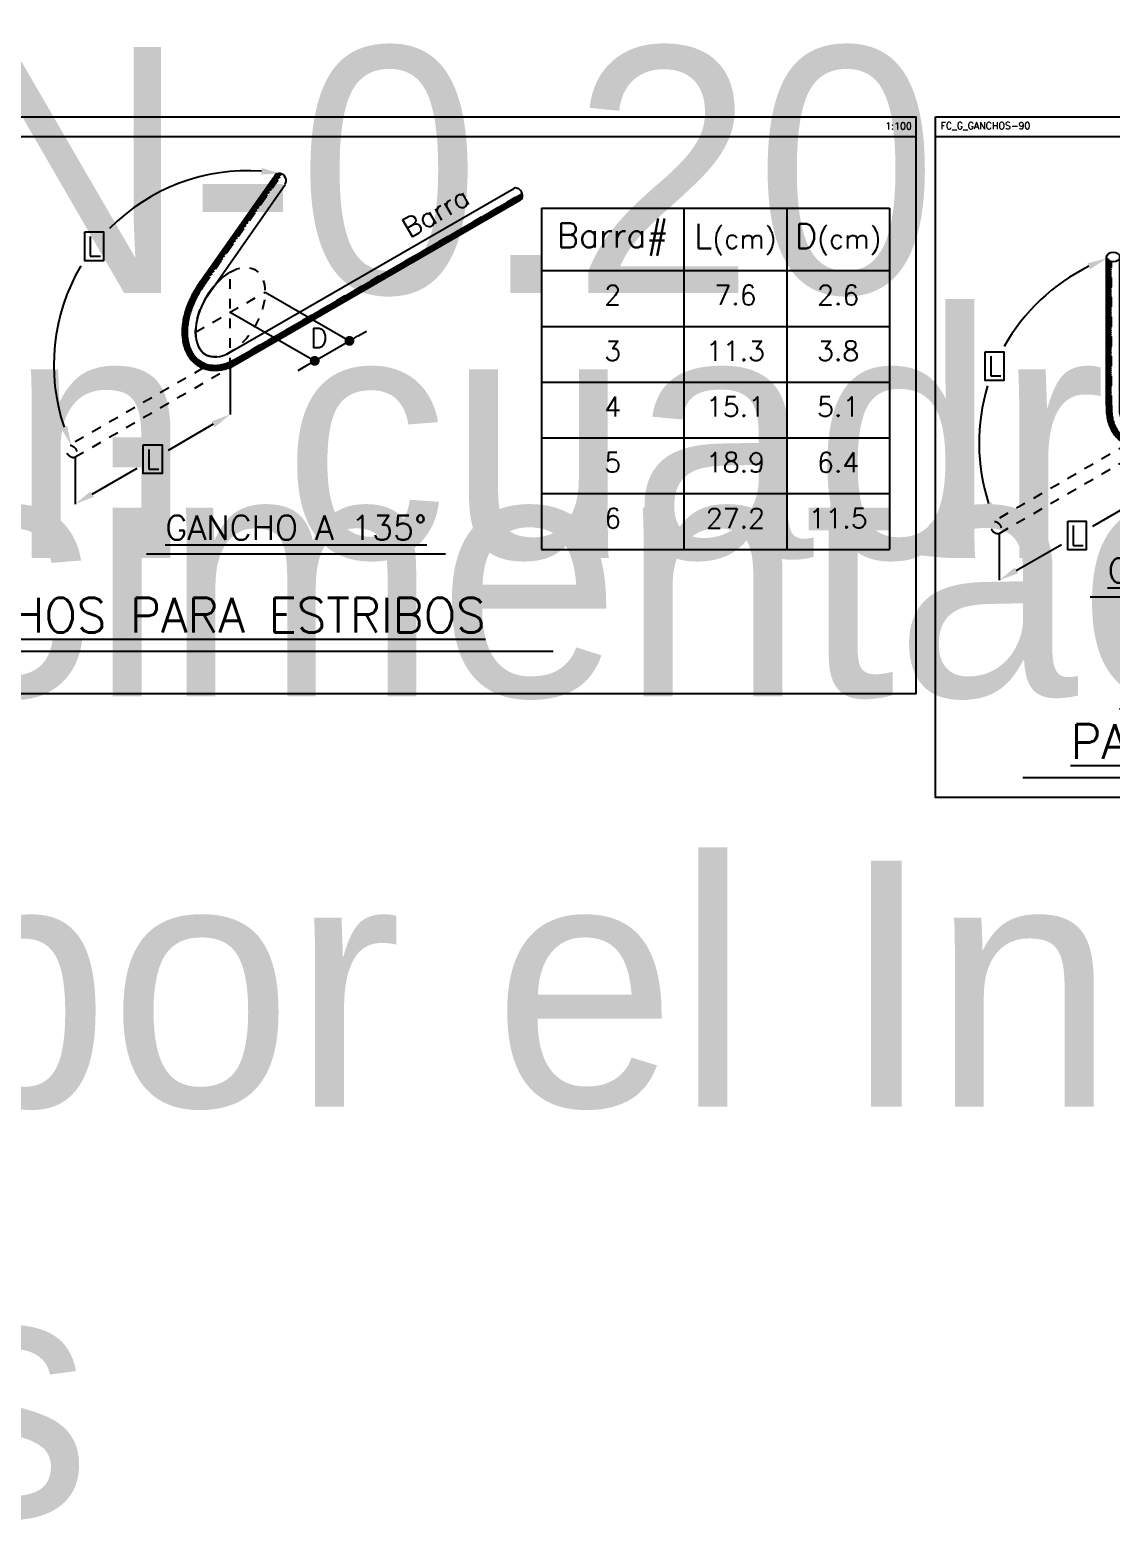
# Model space of a CAD drawing. Header units: millimetres. Extents: x -0.7 to 82.3, y -14.8 to 42.8.
# Drawn here: x 40.13 to 51.12, y -14.8 to 0.34 of the extents above; entities that cross this region are included whole.
import ezdxf
from ezdxf.enums import TextEntityAlignment as Align

# ---------------------------------------------------------------- set-up
doc = ezdxf.new("R2018")
doc.units = ezdxf.units.MM
doc.header["$LTSCALE"] = 0.01
doc.header["$PDMODE"] = 3
doc.linetypes.add('DASHDOT', pattern=[1, 0.5, -0.25, 0, -0.25])
doc.linetypes.add('DASHED2', pattern=[0.375, 0.25, -0.125])
for name, color, linetype in [('FC_BORDES', 4, 'Continuous'), ('FC_COTAS', 1, 'Continuous'), ('FC_EJES', 1, 'DASHDOT'), ('FC_HATCH 253', 253, 'Continuous'), ('FC_PROYECCION', 6, 'DASHED2'), ('FC_R-140', 2, 'Continuous'), ('FC_R-200', 5, 'Continuous'), ('FC_R-80', 11, 'Continuous'), ('FC_REFUERZO 2', 1, 'Continuous')]:
    doc.layers.add(name, color=color, linetype=linetype)
doc.layers.add('FC_HOJA', color=230, linetype='Continuous', plot=False)
doc.styles.add('FC_TEXT', font='romans.shx', dxfattribs={"height": 0.002})
doc.styles.add('FC_TEXT1', font='romans.shx')
doc.styles.get("Standard").update_dxf_attribs({"font": 'romans.shx'})
doc.dimstyles.new('FC_COTAS', dxfattribs={"dimtxt": 0.0015, "dimasz": 0.001, "dimexe": 0, "dimexo": 0, "dimgap": 0.001, "dimtad": 1, "dimtih": 1, "dimtoh": 1, "dimzin": 0, "dimdsep": 46, "dimtxsty": 'FC_TEXT1', "dimblk": 'DOT', "dimcen": 0.09, "dimclrd": 256, "dimclre": 256, "dimclrt": 256, "dimadec": 0, "dimazin": 0, "dimtfac": 1, "dimtix": 1, "dimtmove": 2, "dimatfit": 3, "dimfxl": 1.002, "dimtolj": 1, "dimtzin": 0, "dimlwd": -1, "dimarcsym": 0})

# ---------------------------------------------------------------- blocks, each defined once
blk = doc.blocks.new('*U206')
at = {"layer": 'FC_R-140', "color": 4, "ltscale": 1.5}
blk.add_lwpolyline([(-0.0152, 0), (0.0152, 0)], dxfattribs=at)
at = {"layer": 'FC_R-140', "ltscale": 1.5, "style": 'FC_TEXT1'}
blk.add_attdef('%%UTÍTULO', text='', height=0.0025, dxfattribs=at).set_placement((0, 0.00266), align=Align.MIDDLE_CENTER)
at = {"layer": 'FC_R-80', "ltscale": 1.5, "style": 'FC_TEXT1'}
blk.add_attdef('ESCALA', text='', height=0.002, dxfattribs=at).set_placement((-0.0152, -0.0017), align=Align.MIDDLE_LEFT)
blk = doc.blocks.new('*T198')
at = {"layer": 'FC_BORDES', "color": 0, "linetype": 'ByBlock', "lineweight": -2, "transparency": 16777216}
for p, q in [((0, 0), (3.535, 0)), ((0, 0), (0, -3.467)), ((1.447, 0), (1.447, -3.467)), ((2.494, 0), (2.494, -3.467)), ((3.535, 0), (3.535, -3.467)), ((0, -0.633), (3.535, -0.633)), ((0, -1.2), (3.535, -1.2)), ((0, -1.767), (3.535, -1.767)), ((0, -2.333), (3.535, -2.333)), ((0, -2.9), (3.535, -2.9)), ((0, -3.467), (3.535, -3.467))]:
    blk.add_line(p, q, dxfattribs=at)
at = {"layer": 'FC_BORDES', "color": 2, "transparency": 16777216, "char_height": 0.25, "attachment_point": 5, "style": 'FC_TEXT1'}
for s, insert, width in [('{\\C12;Barra#}', (0.724, -0.317), 1.44709), ('{\\C12;L\\H0.8x;\\C11;(cm)}', (1.971, -0.317), 1.04655), ('{\\C12;D\\H0.8x;\\C11;(cm)}', (3.015, -0.317), 1.04078)]:
    blk.add_mtext(s, dxfattribs=dict(at, insert=insert, width=width))
at = {"layer": 'FC_BORDES', "color": 11, "transparency": 16777216, "char_height": 0.2, "attachment_point": 2, "style": 'FC_TEXT1'}
for s, insert, width in [('2', (0.724, -0.783), 1.14739), ('7.6', (1.971, -0.783), 0.74685), ('2.6', (3.015, -0.783), 0.74108), ('3', (0.724, -1.35), 1.14739), ('11.3', (1.971, -1.35), 0.74685), ('3.8', (3.015, -1.35), 0.74108), ('4', (0.724, -1.917), 1.14739), ('15.1', (1.971, -1.917), 0.74685), ('5.1', (3.015, -1.917), 0.74108), ('5', (0.724, -2.483), 1.14739), ('18.9', (1.971, -2.483), 0.74685), ('6.4', (3.015, -2.483), 0.74108), ('6', (0.724, -3.05), 1.14739), ('27.2', (1.971, -3.05), 0.74685), ('11.5', (3.015, -3.05), 0.74108)]:
    blk.add_mtext(s, dxfattribs=dict(at, insert=insert, width=width))
blk = doc.blocks.new('*U207')
at = {"layer": 'FC_R-200', "color": 4, "ltscale": 1.5}
blk.add_lwpolyline([(-0.05368, 0), (0.05368, 0)], dxfattribs=at)
at = {"layer": 'FC_R-200', "ltscale": 1.5, "style": 'FC_TEXT1'}
blk.add_attdef('%%UTÍTULO', text='', height=0.0035, dxfattribs=at).set_placement((0, 0.00366), align=Align.MIDDLE_CENTER)
at = {"layer": 'FC_R-80', "ltscale": 1.5, "style": 'FC_TEXT1'}
blk.add_attdef('ESCALA', text='', height=0.002, dxfattribs=at).set_placement((-0.05316, -0.0017), align=Align.MIDDLE_LEFT)
blk = doc.blocks.new('*D196')
at = {"layer": 'Defpoints', "color": 0, "ltscale": 0.6, "transparency": 16777216}
for p in [(8.596, -0.353), (8.596, -0.828), (7.018, -1.264)]:
    blk.add_point(p, dxfattribs=at)
at = {"layer": 'FC_COTAS', "lineweight": -2, "ltscale": 0.6, "transparency": 16777216}
for p, q in [((8.596, -0.353), (8.596, -0.828)), ((7.018, -1.264), (7.018, -1.739))]:
    blk.add_line(p, q, dxfattribs=at)
at = {"layer": 'FC_COTAS', "ltscale": 0.6, "transparency": 16777216}
for p, q in [((8.423, -0.928), (7.964, -1.193)), ((7.191, -1.639), (7.65, -1.374))]:
    blk.add_line(p, q, dxfattribs=at)
for points in [[(8.406, -0.899), (8.439, -0.957), (8.596, -0.828)], [(7.175, -1.61), (7.208, -1.668), (7.018, -1.739)]]:
    blk.add_solid(points, dxfattribs=at)
at = {"layer": 'FC_COTAS', "ltscale": 0.6, "transparency": 16777216, "insert": (7.807, -1.283), "char_height": 0.15, "attachment_point": 5, "style": 'FC_TEXT1'}
blk.add_mtext('\\A1;{\\H1.33333x;\\C11;L}', dxfattribs=at)
blk = doc.blocks.new('_Dot')
at = {"color": 0, "linetype": 'ByBlock', "lineweight": -2}
blk.add_line((-0.5, 0), (-1, 0), dxfattribs=at)
at = {"color": 0, "linetype": 'ByBlock', "const_width": 0.5}
blk.add_lwpolyline([(-0.25, 0, 1), (0.25, 0, 1)], format="xyb", close=True, dxfattribs=at)
blk = doc.blocks.new('*D191')
at = {"layer": 'Defpoints', "color": 0, "ltscale": 0.6, "transparency": 16777216}
for p in [(4.298, -34.333), (3.945, -34.537), (5.156, -34.829)]:
    blk.add_point(p, dxfattribs=at)
at = {"layer": 'FC_COTAS', "lineweight": -2, "ltscale": 0.6, "transparency": 16777216}
for p, q in [((4.298, -34.333), (5.156, -34.829)), ((3.945, -34.537), (4.803, -35.032))]:
    blk.add_line(p, q, dxfattribs=at)
at = {"layer": 'FC_COTAS', "ltscale": 0.6, "transparency": 16777216}
for p, q in [((4.803, -35.032), (5.156, -34.829)), ((5.243, -34.779), (5.33, -34.729)), ((4.717, -35.082), (4.63, -35.132))]:
    blk.add_line(p, q, dxfattribs=at)
at = {"layer": 'FC_COTAS', "ltscale": 0.6, "transparency": 16777216, "xscale": 0.1, "yscale": 0.1, "zscale": 0.1}
for p, rotation in [((5.156, -34.829), 209.9999999999999), ((4.803, -35.032), 29.9999999999999)]:
    blk.add_blockref('_Dot', p, dxfattribs=dict(at, rotation=rotation))
at = {"layer": 'FC_COTAS', "ltscale": 0.6, "transparency": 16777216, "insert": (4.845, -34.799), "char_height": 0.15, "attachment_point": 5, "style": 'FC_TEXT1'}
blk.add_mtext('\\A1;{\\H1.33333x;\\C11;D}', dxfattribs=at)
blk = doc.blocks.new('*D192')
at = {"layer": 'Defpoints', "color": 0, "ltscale": 0.6, "transparency": 16777216}
for p in [(4.46, -33.129), (3.089, -33.393), (4.122, -35.071), (2.33, -35.892)]:
    blk.add_point(p, dxfattribs=at)
at = {"layer": 'FC_COTAS', "ltscale": 0.6, "transparency": 16777216}
for start, end in [(85.9358, 135.4094), (149.3885, 198.7857)]:
    blk.add_arc((4.122, -35.071), 1.971, start, end, dxfattribs=at)
for points in [[(4.266, -33.072), (4.258, -33.138), (4.46, -33.129)], [(2.287, -35.693), (2.225, -35.718), (2.33, -35.892)]]:
    blk.add_solid(points, dxfattribs=at)
at = {"layer": 'FC_COTAS', "ltscale": 0.6, "transparency": 16777216, "insert": (2.561, -33.867), "char_height": 0.15, "attachment_point": 5, "style": 'FC_TEXT1'}
blk.add_mtext('\\A1;{\\H1.33333x;\\C11;L}', dxfattribs=at)
blk = doc.blocks.new('*U205')
at = {"layer": 'FC_R-140', "color": 4, "ltscale": 1.5}
blk.add_lwpolyline([(-0.014, 0), (0.014, 0)], dxfattribs=at)
at = {"layer": 'FC_R-140', "ltscale": 1.5, "style": 'FC_TEXT1'}
blk.add_attdef('%%UTÍTULO', text='', height=0.0025, dxfattribs=at).set_placement((0, 0.00266), align=Align.MIDDLE_CENTER)
at = {"layer": 'FC_R-80', "ltscale": 1.5, "style": 'FC_TEXT1'}
blk.add_attdef('ESCALA', text='', height=0.002, dxfattribs=at).set_placement((-0.014, -0.0017), align=Align.MIDDLE_LEFT)
blk = doc.blocks.new('*T197')
at = {"layer": 'FC_BORDES', "color": 0, "linetype": 'ByBlock', "lineweight": -2, "ltscale": 0.6, "transparency": 16777216}
for p, q in [((0, 0), (3.535, 0)), ((0, 0), (0, -4.6)), ((1.447, 0), (1.447, -4.6)), ((2.494, 0), (2.494, -4.6)), ((3.535, 0), (3.535, -4.6)), ((0, -0.633), (3.535, -0.633)), ((0, -1.2), (3.535, -1.2)), ((0, -1.767), (3.535, -1.767)), ((0, -2.333), (3.535, -2.333)), ((0, -2.9), (3.535, -2.9)), ((0, -3.467), (3.535, -3.467)), ((0, -4.033), (3.535, -4.033)), ((0, -4.6), (3.535, -4.6))]:
    blk.add_line(p, q, dxfattribs=at)
at = {"layer": 'FC_BORDES', "color": 2, "ltscale": 0.6, "transparency": 16777216, "char_height": 0.25, "attachment_point": 5, "style": 'FC_TEXT1'}
for s, insert, width in [('{\\C12;Barra#}', (0.724, -0.317), 1.44709), ('{\\C12;L\\H0.8x;\\C11;(cm)}', (1.971, -0.317), 1.04655), ('{\\C12;D\\H0.8x;\\C11;(cm)}', (3.015, -0.317), 1.04078)]:
    blk.add_mtext(s, dxfattribs=dict(at, insert=insert, width=width))
at = {"layer": 'FC_BORDES', "color": 11, "ltscale": 0.6, "transparency": 16777216, "char_height": 0.2, "attachment_point": 2, "style": 'FC_TEXT1'}
for s, insert, width in [('2', (0.724, -0.783), 1.14739), ('11.2', (1.971, -0.783), 0.74685), ('3.8', (3.015, -0.783), 0.74108), ('3', (0.724, -1.35), 1.14739), ('16.6', (1.971, -1.35), 0.74685), ('5.7', (3.015, -1.35), 0.74108), ('4', (0.724, -1.917), 1.14739), ('22.2', (1.971, -1.917), 0.74685), ('7.6', (3.015, -1.917), 0.74108), ('5', (0.724, -2.483), 1.14739), ('27.8', (1.971, -2.483), 0.74685), ('9.5', (3.015, -2.483), 0.74108), ('6', (0.724, -3.05), 1.14739), ('33.4', (1.971, -3.05), 0.74685), ('11.5', (3.015, -3.05), 0.74108), ('7', (0.724, -3.617), 1.14739), ('38.8', (1.971, -3.617), 0.74685), ('13.3', (3.015, -3.617), 0.74108), ('8', (0.724, -4.183), 1.14739), ('44.4', (1.971, -4.183), 0.74685), ('15.2', (3.015, -4.183), 0.74108)]:
    blk.add_mtext(s, dxfattribs=dict(at, insert=insert, width=width))
blk = doc.blocks.new('*U204')
at = {"layer": 'FC_R-200', "color": 4, "ltscale": 1.5}
for points in [[(-0.03148, 0), (0.03148, 0)], [(-0.04128, -0.007), (0.04128, -0.007)]]:
    blk.add_lwpolyline(points, dxfattribs=at)
at = {"layer": 'FC_R-200', "ltscale": 1.5, "style": 'FC_TEXT1'}
for tag, p in [('%%UTÍTULO', (0, 0.00366)), ('%%UTÍTULO1', (0, -0.00334))]:
    blk.add_attdef(tag, text='', height=0.0035, dxfattribs=at).set_placement(p, align=Align.MIDDLE_CENTER)
at = {"layer": 'FC_R-80', "ltscale": 1.5, "style": 'FC_TEXT1'}
blk.add_attdef('ESCALA', text='', height=0.002, dxfattribs=at).set_placement((-0.04075, -0.0087), align=Align.MIDDLE_LEFT)
blk = doc.blocks.new('*D193')
at = {"layer": 'Defpoints', "color": 0, "ltscale": 0.6, "transparency": 16777216}
for p in [(-0.994, -44.709), (-0.994, -45.184), (-2.572, -45.62)]:
    blk.add_point(p, dxfattribs=at)
at = {"layer": 'FC_COTAS', "lineweight": -2, "ltscale": 0.6, "transparency": 16777216}
for p, q in [((-0.994, -44.709), (-0.994, -45.184)), ((-2.572, -45.62), (-2.572, -46.095))]:
    blk.add_line(p, q, dxfattribs=at)
at = {"layer": 'FC_COTAS', "ltscale": 0.6, "transparency": 16777216}
for p, q in [((-1.167, -45.284), (-1.626, -45.549)), ((-2.399, -45.995), (-1.94, -45.73))]:
    blk.add_line(p, q, dxfattribs=at)
for points in [[(-1.184, -45.255), (-1.151, -45.313), (-0.994, -45.184)], [(-2.415, -45.966), (-2.382, -46.024), (-2.572, -46.095)]]:
    blk.add_solid(points, dxfattribs=at)
at = {"layer": 'FC_COTAS', "ltscale": 0.6, "transparency": 16777216, "insert": (-1.783, -45.64), "char_height": 0.15, "attachment_point": 5, "style": 'FC_TEXT1'}
blk.add_mtext('\\A1;{\\H1.33333x;\\C11;L}', dxfattribs=at)
blk = doc.blocks.new('*D194')
at = {"layer": 'Defpoints', "color": 0, "ltscale": 0.6, "transparency": 16777216}
for p in [(-0.641, -43.941), (-0.994, -44.145), (0.218, -44.437)]:
    blk.add_point(p, dxfattribs=at)
at = {"layer": 'FC_COTAS', "lineweight": -2, "ltscale": 0.6, "transparency": 16777216}
for p, q in [((-0.641, -43.941), (0.218, -44.437)), ((-0.994, -44.145), (-0.135, -44.641))]:
    blk.add_line(p, q, dxfattribs=at)
at = {"layer": 'FC_COTAS', "ltscale": 0.6, "transparency": 16777216}
for p, q in [((0.304, -44.387), (0.391, -44.337)), ((-0.135, -44.641), (0.218, -44.437)), ((-0.222, -44.691), (-0.309, -44.741))]:
    blk.add_line(p, q, dxfattribs=at)
at = {"layer": 'FC_COTAS', "ltscale": 0.6, "transparency": 16777216, "xscale": 0.1, "yscale": 0.1, "zscale": 0.1}
for p, rotation in [((0.218, -44.437), 209.9999999999999), ((-0.135, -44.641), 29.9999999999999)]:
    blk.add_blockref('_Dot', p, dxfattribs=dict(at, rotation=rotation))
at = {"layer": 'FC_COTAS', "ltscale": 0.6, "transparency": 16777216, "insert": (-0.094, -44.408), "char_height": 0.15, "attachment_point": 5, "style": 'FC_TEXT1'}
blk.add_mtext('\\A1;{\\H1.33333x;\\C11;D}', dxfattribs=at)
blk = doc.blocks.new('*D195')
at = {"layer": 'Defpoints', "color": 0, "ltscale": 0.6, "transparency": 16777216}
for p in [(-1.479, -42.824), (-2.344, -43.455), (-0.776, -44.699), (-2.611, -45.5)]:
    blk.add_point(p, dxfattribs=at)
at = {"layer": 'FC_COTAS', "ltscale": 0.6, "transparency": 16777216}
for start, end in [(116.2908, 150.6996), (163.1688, 197.8661)]:
    blk.add_arc((-0.776, -44.699), 2.002, start, end, dxfattribs=at)
for points in [[(-1.676, -42.873), (-1.65, -42.935), (-1.479, -42.824)], [(-2.65, -45.301), (-2.713, -45.324), (-2.611, -45.5)]]:
    blk.add_solid(points, dxfattribs=at)
at = {"layer": 'FC_COTAS', "ltscale": 0.6, "transparency": 16777216, "insert": (-2.62, -43.919), "char_height": 0.15, "attachment_point": 5, "style": 'FC_TEXT1'}
blk.add_mtext('\\A1;{\\H1.33333x;\\C11;L}', dxfattribs=at)
blk = doc.blocks.new('*U285')
at = {"layer": 'FC_R-80', "lineweight": 25, "flags": 104}
blk.add_attdef('N+00.00', text='', height=0.002, dxfattribs=at).set_placement((0.04509, 0.00282), align=Align.BOTTOM_RIGHT)
blk = doc.blocks.new('*U277')
at = {"layer": 'FC_R-80', "lineweight": 25, "flags": 104}
blk.add_attdef('N+00.00', text='', height=0.002, dxfattribs=at).set_placement((-0.02923, 0.00282), align=Align.BOTTOM_LEFT)
blk = doc.blocks.new('*U279')
at = {"layer": 'FC_R-80', "lineweight": 30, "ltscale": 0.9, "flags": 104}
blk.add_attdef('TEXTO', text='', height=0.0015, dxfattribs=at).set_placement((0.04909, 0.00288), align=Align.TOP_RIGHT)
blk = doc.blocks.new('FC_B_Gancho 180 y 135 h')
at = {"layer": 'FC_HATCH 253', "ltscale": 0.6}
h = blk.add_hatch(dxfattribs=at)
h.set_pattern_fill('ANSI31', color=256, scale=0.005, angle=165)
h.set_pattern_definition([(210, (22.028026, 35.119277), (0.0079375, -0.013748153), [])])
edge = h.paths.add_edge_path()
edge.add_line((8.596, -0.293), (8.593, -0.294))
edge.add_line((8.593, -0.294), (8.58, -0.3))
edge.add_line((8.58, -0.3), (8.566, -0.305))
edge.add_line((8.566, -0.305), (8.553, -0.31))
edge.add_line((8.553, -0.31), (8.539, -0.314))
edge.add_line((8.539, -0.314), (8.526, -0.318))
edge.add_line((8.526, -0.318), (8.512, -0.322))
edge.add_line((8.512, -0.322), (8.498, -0.324))
edge.add_line((8.498, -0.324), (8.484, -0.327))
edge.add_line((8.484, -0.327), (8.471, -0.328))
edge.add_line((8.471, -0.328), (8.457, -0.33))
edge.add_line((8.457, -0.33), (8.443, -0.33))
edge.add_line((8.443, -0.33), (8.429, -0.33))
edge.add_line((8.429, -0.33), (8.416, -0.329))
edge.add_line((8.416, -0.329), (8.402, -0.328))
edge.add_line((8.402, -0.328), (8.388, -0.326))
edge.add_line((8.388, -0.326), (8.375, -0.323))
edge.add_line((8.375, -0.323), (8.361, -0.32))
edge.add_line((8.361, -0.32), (8.348, -0.316))
edge.add_line((8.348, -0.316), (8.335, -0.311))
edge.add_line((8.335, -0.311), (8.323, -0.305))
edge.add_line((8.323, -0.305), (8.311, -0.299))
edge.add_line((8.311, -0.299), (8.299, -0.293))
edge.add_line((8.299, -0.293), (8.287, -0.285))
edge.add_line((8.287, -0.285), (8.276, -0.277))
edge.add_line((8.276, -0.277), (8.266, -0.269))
edge.add_line((8.266, -0.269), (8.256, -0.259))
edge.add_line((8.256, -0.259), (8.246, -0.25))
edge.add_line((8.246, -0.25), (8.237, -0.24))
edge.add_line((8.237, -0.24), (8.228, -0.229))
edge.add_line((8.228, -0.229), (8.22, -0.218))
edge.add_line((8.22, -0.218), (8.213, -0.207))
edge.add_line((8.213, -0.207), (8.205, -0.195))
edge.add_line((8.205, -0.195), (8.199, -0.183))
edge.add_line((8.199, -0.183), (8.193, -0.17))
edge.add_line((8.193, -0.17), (8.187, -0.157))
edge.add_line((8.187, -0.157), (8.182, -0.144))
edge.add_line((8.182, -0.144), (8.178, -0.131))
edge.add_line((8.178, -0.131), (8.173, -0.118))
edge.add_line((8.173, -0.118), (8.17, -0.104))
edge.add_line((8.17, -0.104), (8.167, -0.09))
edge.add_line((8.167, -0.09), (8.164, -0.076))
edge.add_line((8.164, -0.076), (8.162, -0.061))
edge.add_line((8.162, -0.061), (8.16, -0.047))
edge.add_line((8.16, -0.047), (8.159, -0.032))
edge.add_line((8.159, -0.032), (8.158, -0.017))
edge.add_line((8.158, -0.017), (8.157, -0.002))
edge.add_line((8.157, -0.002), (8.157, 0.013))
edge.add_line((8.157, 0.013), (8.157, 0.028))
edge.add_line((8.157, 0.028), (8.158, 0.043))
edge.add_line((8.158, 0.043), (8.159, 0.059))
edge.add_line((8.159, 0.059), (8.161, 0.074))
edge.add_line((8.161, 0.074), (8.163, 0.09))
edge.add_line((8.163, 0.09), (8.165, 0.106))
edge.add_line((8.165, 0.106), (8.168, 0.121))
edge.add_line((8.168, 0.121), (8.171, 0.137))
edge.add_line((8.171, 0.137), (8.174, 0.153))
edge.add_line((8.174, 0.153), (8.178, 0.169))
edge.add_line((8.178, 0.169), (8.182, 0.185))
edge.add_line((8.182, 0.185), (8.187, 0.2))
edge.add_line((8.187, 0.2), (8.192, 0.216))
edge.add_line((8.192, 0.216), (8.197, 0.232))
edge.add_line((8.197, 0.232), (8.202, 0.248))
edge.add_line((8.202, 0.248), (8.208, 0.264))
edge.add_line((8.208, 0.264), (8.215, 0.28))
edge.add_line((8.215, 0.28), (8.221, 0.295))
edge.add_line((8.221, 0.295), (8.228, 0.311))
edge.add_line((8.228, 0.311), (8.235, 0.327))
edge.add_line((8.235, 0.327), (8.242, 0.342))
edge.add_line((8.242, 0.342), (8.25, 0.357))
edge.add_line((8.25, 0.357), (8.258, 0.373))
edge.add_line((8.258, 0.373), (8.266, 0.388))
edge.add_line((8.266, 0.388), (8.275, 0.403))
edge.add_line((8.275, 0.403), (8.284, 0.417))
edge.add_line((8.284, 0.417), (8.293, 0.432))
edge.add_line((8.293, 0.432), (8.302, 0.446))
edge.add_line((8.302, 0.446), (8.312, 0.461))
edge.add_line((8.312, 0.461), (8.322, 0.475))
edge.add_line((8.322, 0.475), (8.332, 0.489))
edge.add_line((8.332, 0.489), (9.122, 1.614))
edge.add_ellipse((9.101, 1.554), major_axis=(0.0346, -0.0599), ratio=0.878981, start_angle=127.4479, end_angle=203.1988)
edge.add_line((9.048, 1.597), (8.291, 0.518))
edge.add_line((8.291, 0.518), (8.281, 0.504))
edge.add_line((8.281, 0.504), (8.271, 0.489))
edge.add_line((8.271, 0.489), (8.26, 0.474))
edge.add_line((8.26, 0.474), (8.251, 0.459))
edge.add_line((8.251, 0.459), (8.241, 0.443))
edge.add_line((8.241, 0.443), (8.232, 0.428))
edge.add_line((8.232, 0.428), (8.223, 0.412))
edge.add_line((8.223, 0.412), (8.214, 0.396))
edge.add_line((8.214, 0.396), (8.206, 0.38))
edge.add_line((8.206, 0.38), (8.198, 0.364))
edge.add_line((8.198, 0.364), (8.19, 0.348))
edge.add_line((8.19, 0.348), (8.182, 0.331))
edge.add_line((8.182, 0.331), (8.175, 0.315))
edge.add_line((8.175, 0.315), (8.168, 0.298))
edge.add_line((8.168, 0.298), (8.162, 0.282))
edge.add_line((8.162, 0.282), (8.155, 0.265))
edge.add_line((8.155, 0.265), (8.149, 0.248))
edge.add_line((8.149, 0.248), (8.144, 0.232))
edge.add_line((8.144, 0.232), (8.139, 0.215))
edge.add_line((8.139, 0.215), (8.134, 0.198))
edge.add_line((8.134, 0.198), (8.13, 0.181))
edge.add_line((8.13, 0.181), (8.125, 0.164))
edge.add_line((8.125, 0.164), (8.122, 0.147))
edge.add_line((8.122, 0.147), (8.118, 0.13))
edge.add_line((8.118, 0.13), (8.116, 0.113))
edge.add_line((8.116, 0.113), (8.113, 0.097))
edge.add_line((8.113, 0.097), (8.111, 0.08))
edge.add_line((8.111, 0.08), (8.109, 0.063))
edge.add_line((8.109, 0.063), (8.108, 0.046))
edge.add_line((8.108, 0.046), (8.107, 0.03))
edge.add_line((8.107, 0.03), (8.107, 0.013))
edge.add_line((8.107, 0.013), (8.107, -0.003))
edge.add_line((8.107, -0.003), (8.108, -0.02))
edge.add_line((8.108, -0.02), (8.109, -0.036))
edge.add_line((8.109, -0.036), (8.11, -0.052))
edge.add_line((8.11, -0.052), (8.112, -0.068))
edge.add_line((8.112, -0.068), (8.115, -0.084))
edge.add_line((8.115, -0.084), (8.118, -0.1))
edge.add_line((8.118, -0.1), (8.121, -0.116))
edge.add_line((8.121, -0.116), (8.125, -0.131))
edge.add_line((8.125, -0.131), (8.13, -0.146))
edge.add_line((8.13, -0.146), (8.135, -0.162))
edge.add_line((8.135, -0.162), (8.141, -0.177))
edge.add_line((8.141, -0.177), (8.147, -0.191))
edge.add_line((8.147, -0.191), (8.154, -0.206))
edge.add_line((8.154, -0.206), (8.162, -0.22))
edge.add_line((8.162, -0.22), (8.17, -0.234))
edge.add_line((8.17, -0.234), (8.179, -0.247))
edge.add_line((8.179, -0.247), (8.189, -0.26))
edge.add_line((8.189, -0.26), (8.199, -0.272))
edge.add_line((8.199, -0.272), (8.21, -0.284))
edge.add_line((8.21, -0.284), (8.221, -0.296))
edge.add_line((8.221, -0.296), (8.233, -0.307))
edge.add_line((8.233, -0.307), (8.246, -0.317))
edge.add_line((8.246, -0.317), (8.259, -0.327))
edge.add_line((8.259, -0.327), (8.273, -0.335))
edge.add_line((8.273, -0.335), (8.287, -0.344))
edge.add_line((8.287, -0.344), (8.302, -0.351))
edge.add_line((8.302, -0.351), (8.317, -0.357))
edge.add_line((8.317, -0.357), (8.332, -0.363))
edge.add_line((8.332, -0.363), (8.348, -0.368))
edge.add_line((8.348, -0.368), (8.364, -0.372))
edge.add_line((8.364, -0.372), (8.379, -0.375))
edge.add_line((8.379, -0.375), (8.396, -0.377))
edge.add_line((8.396, -0.377), (8.412, -0.379))
edge.add_line((8.412, -0.379), (8.428, -0.38))
edge.add_line((8.428, -0.38), (8.444, -0.38))
edge.add_line((8.444, -0.38), (8.46, -0.379))
edge.add_line((8.46, -0.379), (8.476, -0.378))
edge.add_line((8.476, -0.378), (8.491, -0.376))
edge.add_line((8.491, -0.376), (8.507, -0.374))
edge.add_line((8.507, -0.374), (8.523, -0.37))
edge.add_line((8.523, -0.37), (8.538, -0.367))
edge.add_line((8.538, -0.367), (8.554, -0.362))
edge.add_line((8.554, -0.362), (8.569, -0.357))
edge.add_line((8.569, -0.357), (8.584, -0.352))
edge.add_line((8.584, -0.352), (8.596, -0.347))
edge.add_line((8.596, -0.347), (8.596, -0.293))
h.paths.add_polyline_path([(11.552, 1.354), (11.559, 1.363), (11.563, 1.371), (11.566, 1.38), (11.567, 1.39), (11.566, 1.401), (11.564, 1.412), (11.562, 1.417), (8.638, -0.271), (8.633, -0.274), (8.62, -0.281), (8.607, -0.288), (8.596, -0.293), (8.596, -0.347), (8.599, -0.346), (8.614, -0.339), (8.629, -0.332), (8.643, -0.325), (8.657, -0.318)])
at = {"layer": 'FC_COTAS'}
for points in [[(7.118, 1.026), (7.307, 1.026), (7.307, 0.734), (7.118, 0.734)], [(7.712, -1.138), (7.902, -1.138), (7.902, -1.429), (7.712, -1.429)]]:
    blk.add_lwpolyline(points, close=True, dxfattribs=at)
at = {"layer": 'FC_EJES', "ltscale": 0.6}
for points in [[(8.596, -0.353), (8.596, 0.618)], [(8.243, 0.007), (8.949, 0.415)]]:
    blk.add_lwpolyline(points, dxfattribs=at)
at = {"layer": 'FC_PROYECCION', "color": 252, "ltscale": 0.6}
for points in [[(8.332, 0.489), (9.122, 1.614)], [(8.332, 0.489), (8.322, 0.475), (8.312, 0.461), (8.302, 0.446), (8.293, 0.432), (8.284, 0.417), (8.275, 0.403), (8.266, 0.388), (8.258, 0.373), (8.25, 0.357), (8.242, 0.342), (8.235, 0.327), (8.228, 0.311), (8.221, 0.295), (8.215, 0.28), (8.208, 0.264), (8.202, 0.248), (8.197, 0.232), (8.192, 0.216), (8.187, 0.2), (8.182, 0.185), (8.178, 0.169), (8.174, 0.153), (8.171, 0.137), (8.168, 0.121), (8.165, 0.106), (8.163, 0.09), (8.161, 0.074), (8.159, 0.059), (8.158, 0.043), (8.157, 0.028), (8.157, 0.013), (8.157, -0.002), (8.158, -0.017), (8.159, -0.032), (8.16, -0.047), (8.162, -0.061), (8.164, -0.076), (8.167, -0.09), (8.17, -0.104), (8.173, -0.118), (8.178, -0.131), (8.182, -0.144), (8.187, -0.157), (8.193, -0.17), (8.199, -0.183), (8.205, -0.195), (8.213, -0.207), (8.22, -0.218), (8.228, -0.229), (8.237, -0.24), (8.246, -0.25), (8.256, -0.259), (8.266, -0.269), (8.276, -0.277), (8.287, -0.285), (8.299, -0.293), (8.311, -0.299), (8.323, -0.305), (8.335, -0.311), (8.348, -0.316), (8.361, -0.32), (8.375, -0.323), (8.388, -0.326), (8.402, -0.328), (8.416, -0.329), (8.429, -0.33), (8.443, -0.33), (8.457, -0.33), (8.471, -0.328), (8.484, -0.327), (8.498, -0.324), (8.512, -0.322), (8.526, -0.318), (8.539, -0.314), (8.553, -0.31), (8.566, -0.305), (8.58, -0.3), (8.593, -0.294), (8.607, -0.288), (8.62, -0.281), (8.633, -0.274), (8.638, -0.271), (11.562, 1.417)], [(8.318, -0.358), (6.951, -1.147)], [(8.664, -0.314), (7.018, -1.264)]]:
    blk.add_lwpolyline(points, dxfattribs=at)
at = {"layer": 'FC_PROYECCION', "ltscale": 0.6}
blk.add_ellipse((8.596, 0.211), major_axis=(-0.25, -0.432), ratio=0.57735, dxfattribs=at)
at = {"layer": 'FC_PROYECCION', "color": 252, "ltscale": 0.6}
blk.add_ellipse((6.984, -1.205), major_axis=(0.0338, -0.0585), ratio=0.707107, dxfattribs=at)
at = {"layer": 'FC_REFUERZO 2', "ltscale": 0.6}
for points in [[(8.291, 0.518), (9.048, 1.597)], [(8.346, 0.355), (9.153, 1.51)], [(8.596, -0.197), (11.479, 1.468)], [(8.291, 0.518), (8.281, 0.504), (8.271, 0.489), (8.26, 0.474), (8.251, 0.459), (8.241, 0.443), (8.232, 0.428), (8.223, 0.412), (8.214, 0.396), (8.206, 0.38), (8.198, 0.364), (8.19, 0.348), (8.182, 0.331), (8.175, 0.315), (8.168, 0.298), (8.162, 0.282), (8.155, 0.265), (8.149, 0.248), (8.144, 0.232), (8.139, 0.215), (8.134, 0.198), (8.13, 0.181), (8.125, 0.164), (8.122, 0.147), (8.118, 0.13), (8.116, 0.113), (8.113, 0.097), (8.111, 0.08), (8.109, 0.063), (8.108, 0.046), (8.107, 0.03), (8.107, 0.013), (8.107, -0.003), (8.108, -0.02), (8.109, -0.036), (8.11, -0.052), (8.112, -0.068), (8.115, -0.084), (8.118, -0.1), (8.121, -0.116), (8.125, -0.131), (8.13, -0.146), (8.135, -0.162), (8.141, -0.177), (8.147, -0.191), (8.154, -0.206), (8.162, -0.22), (8.17, -0.234), (8.179, -0.247), (8.189, -0.26), (8.199, -0.272), (8.21, -0.284), (8.221, -0.296), (8.233, -0.307), (8.246, -0.317), (8.259, -0.327), (8.273, -0.335), (8.287, -0.344), (8.302, -0.351), (8.317, -0.357), (8.332, -0.363), (8.348, -0.368), (8.364, -0.372), (8.379, -0.375), (8.396, -0.377), (8.412, -0.379), (8.428, -0.38), (8.444, -0.38), (8.46, -0.379), (8.476, -0.378), (8.491, -0.376), (8.507, -0.374), (8.523, -0.37), (8.538, -0.367), (8.554, -0.362), (8.569, -0.357), (8.584, -0.352), (8.599, -0.346), (8.614, -0.339), (8.629, -0.332), (8.643, -0.325), (8.658, -0.317), (8.664, -0.314), (11.547, 1.351)]]:
    blk.add_lwpolyline(points, dxfattribs=at)
for centre, major_axis, ratio, start_param, end_param in [((9.101, 1.554), (0.0346, -0.0599), 0.878981, 0.389915, 3.546488), ((11.513, 1.41), (0.0339, -0.0587), 0.707107, 0, 3.141593), ((8.596, 0.211), (-0.25, -0.432), 0.57735, 3.926991, 7.068583)]:
    blk.add_ellipse(centre, major_axis=major_axis, ratio=ratio, start_param=start_param, end_param=end_param, dxfattribs=at)
blk.add_blockref('*T198', (11.759, 1.267))
at = {"layer": 'FC_COTAS', "xscale": 100, "yscale": 100, "zscale": 100}
for name, p, values in [('*U206', (9.264, -2.245), {'%%UTÍTULO': '%%UGANCHO A 135°'}), ('*U207', (6.511, -3.234), {'%%UTÍTULO': '%%ULONGITUD DE GANCHOS PARA ESTRIBOS'})]:
    blk.add_blockref(name, p, dxfattribs=at).add_auto_attribs(values)
at = {"layer": 'FC_R-80', "color": 11, "ltscale": 0.6, "insert": (10.417, 0.958), "char_height": 0.2, "attachment_point": 7, "rotation": 30, "style": 'FC_TEXT1'}
blk.add_mtext('Barra', dxfattribs=at)
at = {"layer": 'FC_COTAS', "ltscale": 0.6}
dim = blk.add_angular_dim_3p(base=(7.74, 1.355), center=(8.773, -0.324), p1=(9.111, 1.618), p2=(6.981, -1.144), text='{\\H1.33333x;\\C11;L}', dimstyle='FC_COTAS', override={"dimscale": 0, "dimasz": 0.002, "dimsah": 1, "dimtix": 1, "dimtofl": 1, "dimtmove": 2, "dimatfit": 3}, dxfattribs=at)
dim.commit()
dim.dimension.update_dxf_attribs({"geometry": '*D192', "text_midpoint": (7.212, 0.88), "insert": (4.651, 34.748)})
dim = blk.add_linear_dim(base=(9.807, -0.081), p1=(8.596, 0.211), p2=(8.949, 0.415), angle=30, text='{\\H1.33333x;\\C11;D}', dimstyle='FC_COTAS', override={"dimscale": 0, "dimtix": 1, "dimtofl": 1, "dimtmove": 2, "dimatfit": 3}, dxfattribs=at)
dim.commit()
dim.dimension.update_dxf_attribs({"geometry": '*D191', "text_midpoint": (9.496, -0.052), "dimtype": 129, "insert": (4.651, 34.748)})
dim = blk.add_aligned_dim(p1=(7.018, -1.264), p2=(8.596, -0.353), distance=-0.411, text='{\\H1.33333x;\\C11;L}', dimstyle='FC_COTAS', override={"dimscale": 0, "dimasz": 0.002, "dimsah": 1, "dimtix": 1, "dimtofl": 1, "dimtmove": 2, "dimatfit": 3}, dxfattribs=at)
dim.commit()
dim.dimension.update_dxf_attribs({"geometry": '*D196', "text_midpoint": (7.807, -1.283)})
blk = doc.blocks.new('FC_B_Gancho 90')
at = {"layer": 'FC_HATCH 253', "ltscale": 0.6}
h = blk.add_hatch(dxfattribs=at)
h.set_pattern_fill('ANSI31', color=256, scale=0.005, angle=165)
h.set_pattern_definition([(210, (1.216465, 44.145192), (0.0079375, -0.0137481533), [])])
edge = h.paths.add_edge_path()
edge.add_ellipse((-0.42, 1.335), major_axis=(-0.0676, 0), ratio=0.725242, start_angle=0, end_angle=74.9363, ccw=False)
edge.add_line((-0.488, 1.325), (-0.488, -0.173))
edge.add_line((-0.488, -0.173), (-0.488, -0.181))
edge.add_line((-0.488, -0.181), (-0.489, -0.198))
edge.add_line((-0.489, -0.198), (-0.489, -0.214))
edge.add_line((-0.489, -0.214), (-0.488, -0.231))
edge.add_line((-0.488, -0.231), (-0.487, -0.247))
edge.add_line((-0.487, -0.247), (-0.485, -0.263))
edge.add_line((-0.485, -0.263), (-0.483, -0.279))
edge.add_line((-0.483, -0.279), (-0.481, -0.295))
edge.add_line((-0.481, -0.295), (-0.478, -0.311))
edge.add_line((-0.478, -0.311), (-0.475, -0.327))
edge.add_line((-0.475, -0.327), (-0.47, -0.342))
edge.add_line((-0.47, -0.342), (-0.466, -0.357))
edge.add_line((-0.466, -0.357), (-0.461, -0.373))
edge.add_line((-0.461, -0.373), (-0.455, -0.388))
edge.add_line((-0.455, -0.388), (-0.448, -0.402))
edge.add_line((-0.448, -0.402), (-0.441, -0.417))
edge.add_line((-0.441, -0.417), (-0.434, -0.431))
edge.add_line((-0.434, -0.431), (-0.425, -0.444))
edge.add_line((-0.425, -0.444), (-0.417, -0.458))
edge.add_line((-0.417, -0.458), (-0.407, -0.471))
edge.add_line((-0.407, -0.471), (-0.397, -0.483))
edge.add_line((-0.397, -0.483), (-0.386, -0.495))
edge.add_line((-0.386, -0.495), (-0.375, -0.507))
edge.add_line((-0.375, -0.507), (-0.363, -0.518))
edge.add_line((-0.363, -0.518), (-0.35, -0.528))
edge.add_line((-0.35, -0.528), (-0.336, -0.537))
edge.add_line((-0.336, -0.537), (-0.323, -0.546))
edge.add_line((-0.323, -0.546), (-0.308, -0.554))
edge.add_line((-0.308, -0.554), (-0.294, -0.562))
edge.add_line((-0.294, -0.562), (-0.279, -0.568))
edge.add_line((-0.279, -0.568), (-0.264, -0.574))
edge.add_line((-0.264, -0.574), (-0.248, -0.579))
edge.add_line((-0.248, -0.579), (-0.232, -0.583))
edge.add_line((-0.232, -0.583), (-0.216, -0.586))
edge.add_line((-0.216, -0.586), (-0.2, -0.588))
edge.add_line((-0.2, -0.588), (-0.184, -0.59))
edge.add_line((-0.184, -0.59), (-0.168, -0.591))
edge.add_line((-0.168, -0.591), (-0.152, -0.591))
edge.add_line((-0.152, -0.591), (-0.136, -0.59))
edge.add_line((-0.136, -0.59), (-0.12, -0.589))
edge.add_line((-0.12, -0.589), (-0.104, -0.587))
edge.add_line((-0.104, -0.587), (-0.089, -0.585))
edge.add_line((-0.089, -0.585), (-0.073, -0.581))
edge.add_line((-0.073, -0.581), (-0.057, -0.578))
edge.add_line((-0.057, -0.578), (-0.042, -0.573))
edge.add_line((-0.042, -0.573), (-0.027, -0.568))
edge.add_line((-0.027, -0.568), (-0.012, -0.563))
edge.add_line((-0.012, -0.563), (0, -0.558))
edge.add_line((0, -0.558), (0, -0.504))
edge.add_line((0, -0.504), (-0.016, -0.511))
edge.add_line((-0.016, -0.511), (-0.029, -0.516))
edge.add_line((-0.029, -0.516), (-0.043, -0.521))
edge.add_line((-0.043, -0.521), (-0.057, -0.525))
edge.add_line((-0.057, -0.525), (-0.07, -0.529))
edge.add_line((-0.07, -0.529), (-0.084, -0.533))
edge.add_line((-0.084, -0.533), (-0.098, -0.535))
edge.add_line((-0.098, -0.535), (-0.111, -0.538))
edge.add_line((-0.111, -0.538), (-0.125, -0.539))
edge.add_line((-0.125, -0.539), (-0.139, -0.541))
edge.add_line((-0.139, -0.541), (-0.153, -0.541))
edge.add_line((-0.153, -0.541), (-0.166, -0.541))
edge.add_line((-0.166, -0.541), (-0.18, -0.54))
edge.add_line((-0.18, -0.54), (-0.194, -0.539))
edge.add_line((-0.194, -0.539), (-0.208, -0.537))
edge.add_line((-0.208, -0.537), (-0.221, -0.534))
edge.add_line((-0.221, -0.534), (-0.234, -0.531))
edge.add_line((-0.234, -0.531), (-0.247, -0.526))
edge.add_line((-0.247, -0.526), (-0.26, -0.522))
edge.add_line((-0.26, -0.522), (-0.273, -0.516))
edge.add_line((-0.273, -0.516), (-0.285, -0.51))
edge.add_line((-0.285, -0.51), (-0.297, -0.504))
edge.add_line((-0.297, -0.504), (-0.308, -0.496))
edge.add_line((-0.308, -0.496), (-0.319, -0.488))
edge.add_line((-0.319, -0.488), (-0.33, -0.48))
edge.add_line((-0.33, -0.48), (-0.34, -0.47))
edge.add_line((-0.34, -0.47), (-0.35, -0.461))
edge.add_line((-0.35, -0.461), (-0.359, -0.451))
edge.add_line((-0.359, -0.451), (-0.367, -0.44))
edge.add_line((-0.367, -0.44), (-0.376, -0.429))
edge.add_line((-0.376, -0.429), (-0.383, -0.418))
edge.add_line((-0.383, -0.418), (-0.39, -0.406))
edge.add_line((-0.39, -0.406), (-0.397, -0.394))
edge.add_line((-0.397, -0.394), (-0.403, -0.381))
edge.add_line((-0.403, -0.381), (-0.409, -0.368))
edge.add_line((-0.409, -0.368), (-0.414, -0.355))
edge.add_line((-0.414, -0.355), (-0.418, -0.342))
edge.add_line((-0.418, -0.342), (-0.422, -0.328))
edge.add_line((-0.422, -0.328), (-0.426, -0.315))
edge.add_line((-0.426, -0.315), (-0.429, -0.301))
edge.add_line((-0.429, -0.301), (-0.432, -0.287))
edge.add_line((-0.432, -0.287), (-0.434, -0.272))
edge.add_line((-0.434, -0.272), (-0.436, -0.258))
edge.add_line((-0.436, -0.258), (-0.437, -0.243))
edge.add_line((-0.437, -0.243), (-0.438, -0.228))
edge.add_line((-0.438, -0.228), (-0.439, -0.213))
edge.add_line((-0.439, -0.213), (-0.439, -0.198))
edge.add_line((-0.439, -0.198), (-0.438, -0.183))
edge.add_line((-0.438, -0.183), (-0.438, -0.174))
edge.add_line((-0.438, -0.174), (-0.438, 1.287))
edge = h.paths.add_edge_path()
edge.add_ellipse((3.321, 1.431), major_axis=(0.0339, -0.0587), ratio=0.707107, start_angle=0, end_angle=74.8117)
edge.add_line((3.37, 1.439), (0.043, -0.482))
edge.add_line((0.043, -0.482), (0.037, -0.485))
edge.add_line((0.037, -0.485), (0.024, -0.492))
edge.add_line((0.024, -0.492), (0.011, -0.499))
edge.add_line((0.011, -0.499), (0, -0.504))
edge.add_line((0, -0.504), (0, -0.558))
edge.add_line((0, -0.558), (0.003, -0.557))
edge.add_line((0.003, -0.557), (0.018, -0.55))
edge.add_line((0.018, -0.55), (0.033, -0.543))
edge.add_line((0.033, -0.543), (0.047, -0.536))
edge.add_line((0.047, -0.536), (0.061, -0.528))
edge.add_line((0.061, -0.528), (0.068, -0.525))
edge.add_line((0.068, -0.525), (3.355, 1.373))
at = {"layer": 'FC_COTAS'}
for points in [[(-1.72, 0.372), (-1.531, 0.372), (-1.531, 0.081), (-1.72, 0.081)], [(-0.883, -1.349), (-0.694, -1.349), (-0.694, -1.64), (-0.883, -1.64)]]:
    blk.add_lwpolyline(points, close=True, dxfattribs=at)
at = {"layer": 'FC_EJES', "ltscale": 0.6}
for points in [[(0, -0.564), (0, 0.407)], [(-0.353, -0.204), (0.353, 0.204)]]:
    blk.add_lwpolyline(points, dxfattribs=at)
at = {"layer": 'FC_PROYECCION', "color": 252, "ltscale": 0.6}
for points in [[(-0.438, -0.175), (-0.438, -0.183), (-0.439, -0.198), (-0.439, -0.213), (-0.438, -0.228), (-0.437, -0.243), (-0.436, -0.258), (-0.434, -0.272), (-0.432, -0.287), (-0.429, -0.301), (-0.426, -0.315), (-0.422, -0.328), (-0.418, -0.342), (-0.414, -0.355), (-0.409, -0.368), (-0.403, -0.381), (-0.397, -0.394), (-0.39, -0.406), (-0.383, -0.418), (-0.376, -0.429), (-0.367, -0.44), (-0.359, -0.451), (-0.35, -0.461), (-0.34, -0.47), (-0.33, -0.48), (-0.319, -0.488), (-0.308, -0.496), (-0.297, -0.504), (-0.285, -0.51), (-0.273, -0.516), (-0.26, -0.522), (-0.247, -0.526), (-0.234, -0.531), (-0.221, -0.534), (-0.208, -0.537), (-0.194, -0.539), (-0.18, -0.54), (-0.166, -0.541), (-0.153, -0.541), (-0.139, -0.541), (-0.125, -0.539), (-0.111, -0.538), (-0.098, -0.535), (-0.084, -0.533), (-0.07, -0.529), (-0.057, -0.525), (-0.043, -0.521), (-0.029, -0.516), (-0.016, -0.511), (-0.002, -0.505), (0.011, -0.499), (0.024, -0.492), (0.037, -0.485), (0.043, -0.482), (3.37, 1.439)], [(-0.438, -0.173), (-0.438, 1.287)], [(-0.278, -0.569), (-1.645, -1.358)], [(0.068, -0.525), (-1.578, -1.475)]]:
    blk.add_lwpolyline(points, dxfattribs=at)
at = {"layer": 'FC_PROYECCION', "ltscale": 0.6}
blk.add_ellipse((0, 0), major_axis=(-0.25, -0.432), ratio=0.57735, dxfattribs=at)
at = {"layer": 'FC_PROYECCION', "color": 252, "ltscale": 0.6}
blk.add_ellipse((-1.611, -1.416), major_axis=(0.0338, -0.0585), ratio=0.707107, dxfattribs=at)
at = {"layer": 'FC_REFUERZO 2', "ltscale": 0.6}
for points in [[(-0.488, -0.173), (-0.488, -0.181), (-0.489, -0.198), (-0.489, -0.214), (-0.488, -0.231), (-0.487, -0.247), (-0.485, -0.263), (-0.483, -0.279), (-0.481, -0.295), (-0.478, -0.311), (-0.475, -0.327), (-0.47, -0.342), (-0.466, -0.357), (-0.461, -0.373), (-0.455, -0.388), (-0.448, -0.402), (-0.441, -0.417), (-0.434, -0.431), (-0.425, -0.444), (-0.417, -0.458), (-0.407, -0.471), (-0.397, -0.483), (-0.386, -0.495), (-0.375, -0.507), (-0.363, -0.518), (-0.35, -0.528), (-0.336, -0.537), (-0.323, -0.546), (-0.308, -0.554), (-0.294, -0.562), (-0.279, -0.568), (-0.264, -0.574), (-0.248, -0.579), (-0.232, -0.583), (-0.216, -0.586), (-0.2, -0.588), (-0.184, -0.59), (-0.168, -0.591), (-0.152, -0.591), (-0.136, -0.59), (-0.12, -0.589), (-0.104, -0.587), (-0.089, -0.585), (-0.073, -0.581), (-0.057, -0.578), (-0.042, -0.573), (-0.027, -0.568), (-0.012, -0.563), (0.003, -0.557), (0.018, -0.55), (0.033, -0.543), (0.047, -0.536), (0.062, -0.528), (0.068, -0.525), (3.355, 1.373)], [(0, -0.407), (3.287, 1.49)], [(-0.488, -0.173), (-0.488, 1.335)], [(-0.353, -0.204), (-0.353, 1.342)]]:
    blk.add_lwpolyline(points, dxfattribs=at)
blk.add_ellipse((-0.42, 1.335), major_axis=(-0.0676, 0), ratio=0.725242, dxfattribs=at)
for centre, major_axis, ratio, start_param, end_param in [((3.321, 1.431), (0.0339, -0.0587), 0.707107, 0, 3.141593), ((0, 0), (-0.25, -0.432), 0.57735, 5.497787, 7.068583)]:
    blk.add_ellipse(centre, major_axis=major_axis, ratio=ratio, start_param=start_param, end_param=end_param, dxfattribs=at)
blk.add_blockref('*T197', (3.708, 2.373))
at = {"layer": 'FC_COTAS', "xscale": 100, "yscale": 100, "zscale": 100}
for name, p, values in [('*U205', (0.744, -2.117), {'%%UTÍTULO': '%%UGANCHO A 90°'}), ('*U204', (2.79, -3.255), {'%%UTÍTULO': '%%ULONGITUD DE GANCHOS', '%%UTÍTULO1': '%%UPARA REFUERZO LONGITUDINAL'})]:
    blk.add_blockref(name, p, dxfattribs=at).add_auto_attribs(values)
at = {"layer": 'FC_R-80', "color": 11, "ltscale": 0.6, "insert": (2.225, 0.98), "char_height": 0.2, "attachment_point": 7, "rotation": 30, "style": 'FC_TEXT1'}
blk.add_mtext('Barra', dxfattribs=at)
at = {"layer": 'FC_COTAS', "ltscale": 0.6}
dim = blk.add_angular_dim_3p(base=(-1.35, 0.691), center=(0.218, -0.553), p1=(-0.485, 1.321), p2=(-1.616, -1.355), text='{\\H1.33333x;\\C11;L}', dimstyle='FC_COTAS', override={"dimscale": 0, "dimasz": 0.002, "dimsah": 1, "dimtix": 1, "dimtofl": 1, "dimtmove": 2, "dimatfit": 3}, dxfattribs=at)
dim.commit()
dim.dimension.update_dxf_attribs({"geometry": '*D195', "text_midpoint": (-1.626, 0.226), "insert": (0.994, 44.145)})
dim = blk.add_linear_dim(base=(1.212, -0.292), p1=(0, 0), p2=(0.353, 0.204), angle=30, text='{\\H1.33333x;\\C11;D}', dimstyle='FC_COTAS', override={"dimscale": 0, "dimtix": 1, "dimtofl": 1, "dimtmove": 2, "dimatfit": 3}, dxfattribs=at)
dim.commit()
dim.dimension.update_dxf_attribs({"geometry": '*D194', "text_midpoint": (0.9, -0.263), "dimtype": 129, "insert": (0.994, 44.145)})
dim = blk.add_aligned_dim(p1=(-1.578, -1.475), p2=(0, -0.564), distance=-0.411, text='{\\H1.33333x;\\C11;L}', dimstyle='FC_COTAS', override={"dimscale": 0, "dimasz": 0.002, "dimsah": 1, "dimtix": 1, "dimtofl": 1, "dimtmove": 2, "dimatfit": 3}, dxfattribs=at)
dim.commit()
dim.dimension.update_dxf_attribs({"geometry": '*D193', "text_midpoint": (-0.789, -1.494), "insert": (0.994, 44.145)})

msp = doc.modelspace()

# ---------------------------------------------------------------- linework, layer by layer
at = {"layer": 'FC_HOJA', "ltscale": 0.6}
for points in [[(31.0987, -0.5428), (49.1374, -0.5428), (49.1374, -6.408), (31.0987, -6.408)], [(49.3374, -0.5428), (59.5213, -0.5428), (59.5213, -7.4607), (49.3374, -7.4607)]]:
    msp.add_lwpolyline(points, close=True, dxfattribs=at)
for points in [[(31.0987, -0.7428), (49.1374, -0.7428)], [(49.3374, -0.7428), (59.5213, -0.7428)]]:
    msp.add_lwpolyline(points, dxfattribs=at)

# ---------------------------------------------------------------- block references
for name, p in [('FC_B_Gancho 180 y 135 h', (33.5729, -2.7389)), ('FC_B_Gancho 90', (51.5625, -3.3023))]:
    msp.add_blockref(name, p)
at = {"layer": 'FC_COTAS'}
ref = msp.add_blockref('*U277', (23.5143, 0.0953), dxfattribs=dict(at, xscale=25, yscale=25, zscale=25))
lines = msp.add_mtext('Fundación N-0.20', dxfattribs={"layer": 'FC_R-80', "lineweight": 25, "insert": (22.7836, 0.1659), "char_height": 2.5, "attachment_point": 1})
ref.add_attrib('N+00.00', '', (22.7836, 0.1659), dxfattribs={"flags": 104}).embed_mtext(lines)
ref = msp.add_blockref('*U279', (25.2143, -2.5989), dxfattribs=dict(at, xscale=25, yscale=25, zscale=25))
lines = msp.add_mtext('df= Según cuadro de pilas', dxfattribs={"layer": 'FC_R-80', "ltscale": 0.9, "insert": (26.4416, -2.5269), "char_height": 2.5, "attachment_point": 1})
ref.add_attrib('TEXTO', '', (26.4416, -2.5269), dxfattribs={"flags": 104}).embed_mtext(lines)
ref = msp.add_blockref('*U285', (25.3143, -4.0039), dxfattribs=dict(at, xscale=25, yscale=25, zscale=25))
lines = msp.add_mtext('Cota de cimentación\\Pdefinida por el Ingeniero\\Pde suelos', dxfattribs={"layer": 'FC_R-80', "lineweight": 25, "insert": (26.4416, -3.9334), "char_height": 2.5, "attachment_point": 1})
ref.add_attrib('N+00.00', '', (26.4416, -3.9334), dxfattribs={"flags": 104}).embed_mtext(lines)

# ---------------------------------------------------------------- texts
at = {"layer": 'FC_HOJA', "char_height": 0.07, "style": 'FC_TEXT'}
for s, insert, attachment_point in [('1:100', (49.0953, -0.6354), 6), ('FC_G_GANCHOS-90', (49.388, -0.6354), 4)]:
    msp.add_mtext(s, dxfattribs=dict(at, insert=insert, attachment_point=attachment_point))

doc.saveas('drawing.dxf')
